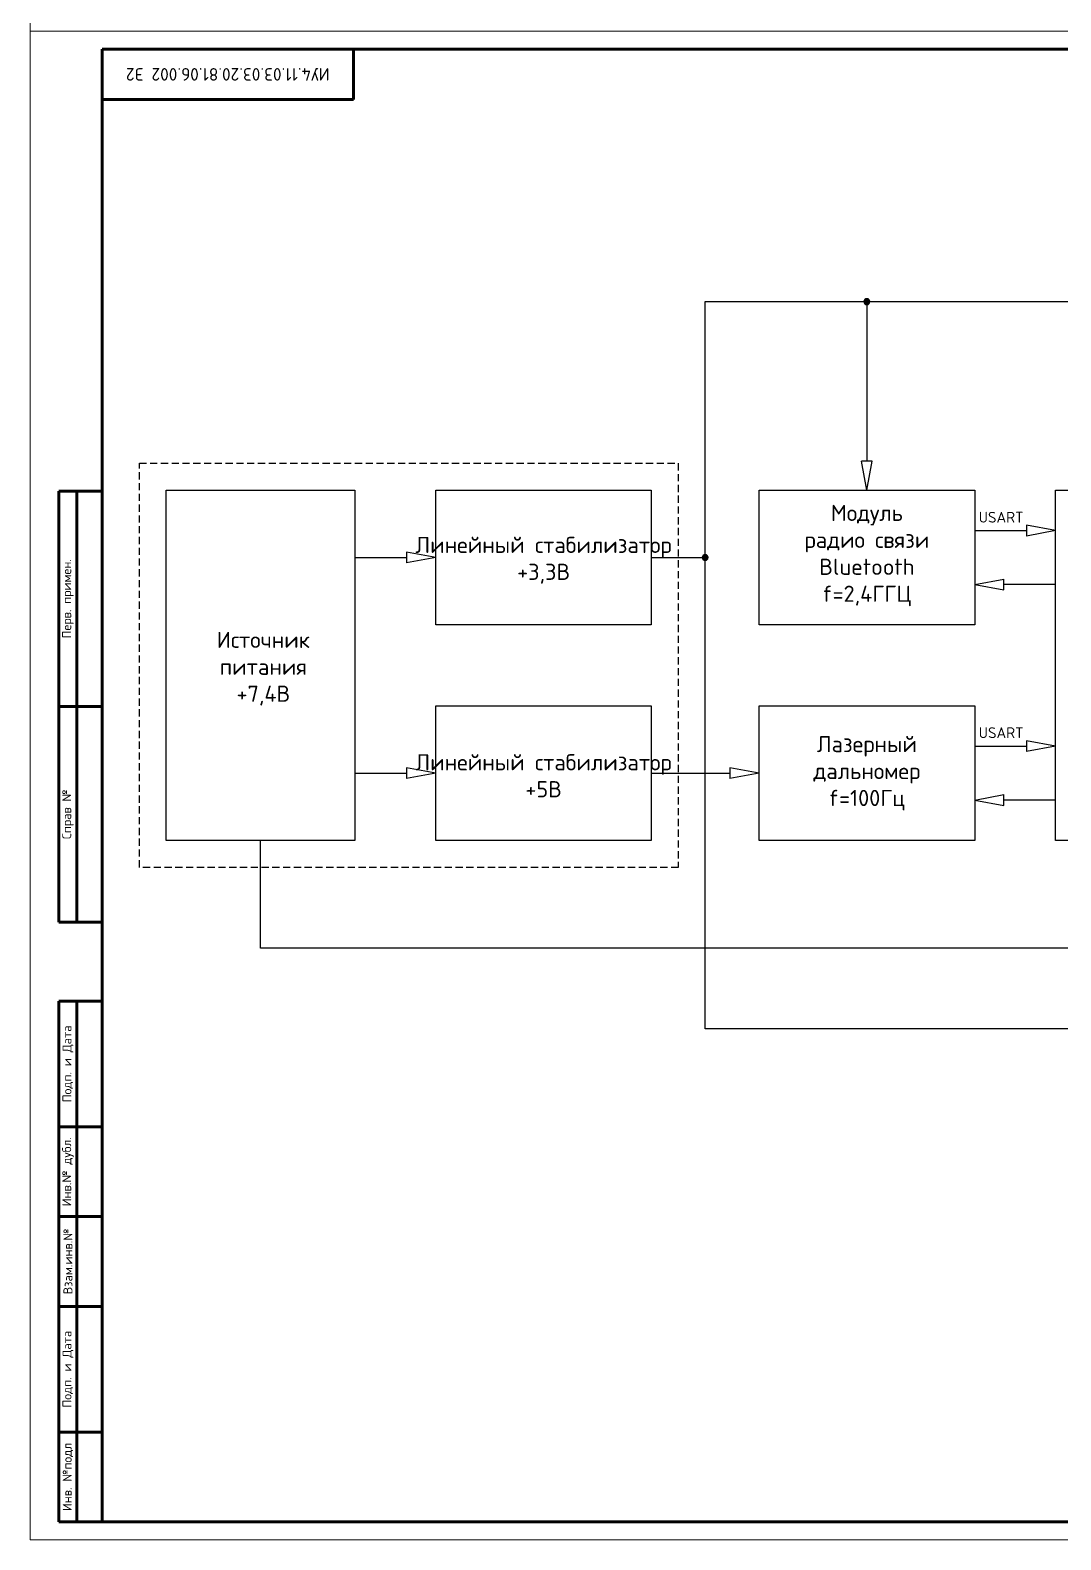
# Model space of a CAD drawing. Header units: millimetres. Extents: x -3633 to 871, y -630 to 261.
# Drawn here: x -3141.5 to -2854.7, y -579.4 to -159.2 of the extents above; entities that cross this region are included whole.
import ezdxf

# ---------------------------------------------------------------- set-up
doc = ezdxf.new("R2010")
doc.units = ezdxf.units.MM
doc.linetypes.add('JIS_02_2.0', pattern=[3, 2, -1])
for name, color, linetype, lineweight in [('border', 7, 'Continuous', 70), ('Sheet', 7, 'Continuous', 30), ('Text', 7, 'Continuous', 18)]:
    doc.layers.add(name, color=color, linetype=linetype, lineweight=lineweight)
doc.styles.add('Main', font='isocpeur.ttf', dxfattribs={"height": 3})

msp = doc.modelspace()

# ---------------------------------------------------------------- hatches: boundary and pattern name
at = {"layer": 'Sheet'}
h = msp.add_hatch(color=256, dxfattribs=at)
h.dxf.hatch_style = 1
edge = h.paths.add_edge_path()
edge.add_line((-2908.655, -234.73), (-2907.837, -234.73))
edge.add_ellipse((-2908.655, -234.73), major_axis=(-0.818, 0), ratio=0.9999896, start_angle=90, end_angle=180, ccw=False)
edge.add_line((-2908.655, -235.547), (-2908.655, -234.73))
edge = h.paths.add_edge_path()
edge.add_ellipse((-2908.655, -234.73), major_axis=(-0.818, 0), ratio=0.9999896, start_angle=0, end_angle=90, ccw=False)
edge.add_line((-2909.473, -234.73), (-2908.655, -234.73))
edge.add_line((-2908.655, -234.73), (-2908.655, -235.547))
edge = h.paths.add_edge_path()
edge.add_ellipse((-2908.655, -234.73), major_axis=(-0.818, 0), ratio=0.9999896, start_angle=180, end_angle=360, ccw=False)
edge.add_line((-2907.837, -234.73), (-2908.655, -234.73))
edge.add_line((-2908.655, -234.73), (-2909.473, -234.73))
h = msp.add_hatch(color=256, dxfattribs=at)
h.dxf.hatch_style = 1
edge = h.paths.add_edge_path()
edge.add_line((-2908.655, -234.73), (-2907.837, -234.73))
edge.add_ellipse((-2908.655, -234.73), major_axis=(-0.818, 0), ratio=0.9999896, start_angle=90, end_angle=180, ccw=False)
edge.add_line((-2908.655, -235.547), (-2908.655, -234.73))
edge = h.paths.add_edge_path()
edge.add_ellipse((-2908.655, -234.73), major_axis=(-0.818, 0), ratio=0.9999896, start_angle=0, end_angle=90, ccw=False)
edge.add_line((-2909.473, -234.73), (-2908.655, -234.73))
edge.add_line((-2908.655, -234.73), (-2908.655, -235.547))
edge = h.paths.add_edge_path()
edge.add_ellipse((-2908.655, -234.73), major_axis=(-0.818, 0), ratio=0.9999896, start_angle=180, end_angle=360, ccw=False)
edge.add_line((-2907.837, -234.73), (-2908.655, -234.73))
edge.add_line((-2908.655, -234.73), (-2909.473, -234.73))
h = msp.add_hatch(color=256, dxfattribs=at)
h.dxf.hatch_style = 1
edge = h.paths.add_edge_path()
edge.add_line((-2953.655, -305.98), (-2952.837, -305.98))
edge.add_ellipse((-2953.655, -305.98), major_axis=(-0.818, 0), ratio=0.9999896, start_angle=90, end_angle=180, ccw=False)
edge.add_line((-2953.655, -306.797), (-2953.655, -305.98))
edge = h.paths.add_edge_path()
edge.add_ellipse((-2953.655, -305.98), major_axis=(-0.818, 0), ratio=0.9999896, start_angle=0, end_angle=90, ccw=False)
edge.add_line((-2954.473, -305.98), (-2953.655, -305.98))
edge.add_line((-2953.655, -305.98), (-2953.655, -306.797))
edge = h.paths.add_edge_path()
edge.add_ellipse((-2953.655, -305.98), major_axis=(-0.818, 0), ratio=0.9999896, start_angle=180, end_angle=360, ccw=False)
edge.add_line((-2952.837, -305.98), (-2953.655, -305.98))
edge.add_line((-2953.655, -305.98), (-2954.473, -305.98))
h = msp.add_hatch(color=256, dxfattribs=at)
h.dxf.hatch_style = 1
edge = h.paths.add_edge_path()
edge.add_line((-2953.655, -305.98), (-2952.837, -305.98))
edge.add_ellipse((-2953.655, -305.98), major_axis=(-0.818, 0), ratio=0.9999896, start_angle=90, end_angle=180, ccw=False)
edge.add_line((-2953.655, -306.797), (-2953.655, -305.98))
edge = h.paths.add_edge_path()
edge.add_ellipse((-2953.655, -305.98), major_axis=(-0.818, 0), ratio=0.9999896, start_angle=0, end_angle=90, ccw=False)
edge.add_line((-2954.473, -305.98), (-2953.655, -305.98))
edge.add_line((-2953.655, -305.98), (-2953.655, -306.797))
edge = h.paths.add_edge_path()
edge.add_ellipse((-2953.655, -305.98), major_axis=(-0.818, 0), ratio=0.9999896, start_angle=180, end_angle=360, ccw=False)
edge.add_line((-2952.837, -305.98), (-2953.655, -305.98))
edge.add_line((-2953.655, -305.98), (-2954.473, -305.98))

# ---------------------------------------------------------------- linework, layer by layer
at = {"layer": 'border', "lineweight": 18}
for p, q in [((-3141.537, -36.45), (-3141.537, -333.45)), ((-3141.537, -159.45), (-2547.537, -159.45)), ((-2547.537, -159.45), (-3141.537, -159.45)), ((-3141.537, -159.45), (-2844.537, -159.45)), ((-3141.537, -159.45), (-2547.537, -159.45)), ((-2547.537, -159.45), (-3141.537, -159.45)), ((-3141.537, -579.45), (-3141.537, -159.45)), ((-3141.537, -579.45), (-2547.537, -579.45)), ((-2547.537, -579.45), (-3141.537, -579.45))]:
    msp.add_line(p, q, dxfattribs=at)
at = {"layer": 'border', "lineweight": 70}
for p, q in [((-3121.537, -164.45), (-3121.537, -574.45)), ((-3121.537, -164.45), (-2552.537, -164.45)), ((-3051.537, -178.45), (-3051.537, -164.45)), ((-3121.537, -178.45), (-3051.537, -178.45)), ((-3128.537, -287.45), (-3133.537, -287.45)), ((-3128.537, -347.45), (-3128.537, -287.45)), ((-3128.537, -287.45), (-3121.537, -287.45)), ((-3133.537, -347.45), (-3121.537, -347.45)), ((-3128.537, -347.45), (-3128.537, -407.45)), ((-3128.537, -407.45), (-3133.537, -407.45)), ((-3121.537, -407.45), (-3128.537, -407.45)), ((-3121.537, -429.45), (-3133.537, -429.45)), ((-3133.537, -429.45), (-3133.537, -574.45)), ((-3128.537, -574.45), (-3128.537, -429.45)), ((-3121.537, -464.45), (-3133.537, -464.45)), ((-3121.537, -489.45), (-3133.537, -489.45)), ((-3121.537, -549.45), (-3133.537, -549.45)), ((-3133.537, -574.45), (-2839.24, -574.45))]:
    msp.add_line(p, q, dxfattribs=at)
at = {"layer": 'border'}
for p, q in [((-3133.537, -287.45), (-3133.537, -407.45)), ((-3133.537, -549.45), (-3133.537, -514.45)), ((-3133.537, -514.45), (-3121.537, -514.45))]:
    msp.add_line(p, q, dxfattribs=at)
at = {"layer": 'Sheet'}
for p, q in [((-2953.655, -305.98), (-2953.655, -234.73)), ((-2953.655, -234.73), (-2578.655, -234.73)), ((-2908.655, -234.73), (-2908.655, -279.117)), ((-2908.655, -287.23), (-2910.152, -279.117)), ((-2907.158, -279.117), (-2910.152, -279.117)), ((-2908.655, -287.23), (-2907.158, -279.117)), ((-2856.155, -298.48), (-2864.268, -296.983)), ((-2864.268, -296.983), (-2864.268, -299.977)), ((-2878.655, -298.48), (-2864.268, -298.48)), ((-2856.155, -298.48), (-2864.268, -299.977)), ((-3051.155, -305.98), (-3036.768, -305.98)), ((-3028.655, -305.98), (-3036.768, -304.483)), ((-3036.768, -304.483), (-3036.768, -307.477)), ((-3028.655, -305.98), (-3036.768, -307.477)), ((-2968.655, -305.98), (-2953.655, -305.98)), ((-2953.655, -437.23), (-2953.655, -305.98)), ((-2878.655, -313.48), (-2870.542, -311.983)), ((-2878.655, -313.48), (-2870.542, -314.977)), ((-2870.542, -314.977), (-2870.542, -311.983)), ((-2856.155, -313.48), (-2870.542, -313.48)), ((-2856.155, -358.48), (-2864.268, -356.983)), ((-2864.268, -356.983), (-2864.268, -359.977)), ((-2878.655, -358.48), (-2864.268, -358.48)), ((-2856.155, -358.48), (-2864.268, -359.977)), ((-3028.655, -365.98), (-3036.768, -364.483)), ((-3036.768, -364.483), (-3036.768, -367.477)), ((-2938.655, -365.98), (-2946.768, -364.483)), ((-2946.768, -364.483), (-2946.768, -367.477)), ((-3051.155, -365.98), (-3036.768, -365.98)), ((-3028.655, -365.98), (-3036.768, -367.477)), ((-2968.655, -365.98), (-2946.768, -365.98)), ((-2938.655, -365.98), (-2946.768, -367.477)), ((-2878.655, -373.48), (-2870.542, -371.983)), ((-2878.655, -373.48), (-2870.542, -374.977)), ((-2870.542, -374.977), (-2870.542, -371.983)), ((-2856.155, -373.48), (-2870.542, -373.48)), ((-3077.405, -414.73), (-3077.405, -384.73)), ((-2754.449, -414.73), (-3077.405, -414.73)), ((-2578.655, -437.23), (-2953.655, -437.23))]:
    msp.add_line(p, q, dxfattribs=at)
at = {"layer": 'Sheet', "linetype": 'JIS_02_2.0', "elevation": 0}
msp.add_lwpolyline([(-2961.155, -392.23), (-3111.155, -392.23), (-3111.155, -279.73), (-2961.155, -279.73)], close=True, dxfattribs=at)
at = {"layer": 'Sheet', "elevation": 0}
for points in [[(-3103.655, -287.23), (-3051.155, -287.23), (-3051.155, -384.73), (-3103.655, -384.73)], [(-3028.655, -287.23), (-2968.655, -287.23), (-2968.655, -324.73), (-3028.655, -324.73)], [(-2938.655, -287.23), (-2878.655, -287.23), (-2878.655, -324.73), (-2938.655, -324.73)], [(-2856.155, -287.23), (-2803.655, -287.23), (-2803.655, -384.73), (-2856.155, -384.73)], [(-3028.655, -347.23), (-2968.655, -347.23), (-2968.655, -384.73), (-3028.655, -384.73)], [(-2938.655, -347.23), (-2878.655, -347.23), (-2878.655, -384.73), (-2938.655, -384.73)]]:
    msp.add_lwpolyline(points, close=True, dxfattribs=at)
at = {"layer": 'Sheet'}
for centre, start, end in [((-2908.655, -234.73), 0, 180), ((-2908.655, -234.73), 0, 180), ((-2908.655, -234.73), 0, 180), ((-2908.655, -234.73), 180, 0), ((-2908.655, -234.73), 180, 0), ((-2908.655, -234.73), 180, 0), ((-2953.655, -305.98), 0, 180), ((-2953.655, -305.98), 0, 180), ((-2953.655, -305.98), 0, 180), ((-2953.655, -305.98), 180, 0), ((-2953.655, -305.98), 180, 0), ((-2953.655, -305.98), 180, 0)]:
    msp.add_arc(centre, 0.427, start, end, dxfattribs=at)
at = {"layer": 'Sheet', "extrusion": (0, 0, -1)}
for centre in [(-2908.655, -234.73), (-2908.655, -234.73), (-2953.655, -305.98), (-2953.655, -305.98)]:
    msp.add_ellipse(centre, major_axis=(-0.818, 0), ratio=0.9999896, dxfattribs=at)

# ---------------------------------------------------------------- texts
at = {"layer": 'border', "insert": (-3086.537, -171.45), "char_height": 3.5, "attachment_point": 5, "rotation": 180, "style": 'Main'}
msp.add_mtext_dynamic_manual_height_columns('ИУ4.11.03.03.20.81.06.002 Э2', width=116.93347, gutter_width=66.064, heights=[12.033], dxfattribs=at)
at = {"layer": 'border', "lineweight": 70, "char_height": 2.5, "attachment_point": 5, "rotation": 90, "style": 'Main'}
for s, width, heights, insert in [('\\pxqc;Перв. примен.', 30.37405, [0], (-3131.037, -317.45)), ('\\pxqc;Справ №', 17.85188, [0], (-3131.037, -377.45)), ('\\pxqc;Подп. и Дата', 27.71565, [0], (-3131.037, -446.95)), ('Инв.№ дубл.', 25.15279, [0], (-3131.037, -476.95)), ('\\pxqc,t4;Взам.инв.№', 27.09632, [0], (-3131.037, -501.95)), ('\\pxqc;Подп. и Дата', 27.71565, [0], (-3131.037, -531.95)), ('\\pxqc;Инв. №подл', 24.3376, [10.701], (-3131.037, -561.959))]:
    msp.add_mtext_dynamic_manual_height_columns(s, width=width, gutter_width=15, heights=heights, dxfattribs=dict(at, insert=insert))
at = {"layer": 'Text', "lineweight": 70, "attachment_point": 5, "style": 'Main'}
for s, insert, char_height in [('Модуль \\Pрадио связи \\PBluetooth \\Pf=2,4ГГЦ', (-2908.655, -305.41), 4.5), ('USART', (-2871.288, -294.748), 3), ('Линейный стабилизатор\\P+3,3В', (-2998.655, -306.73), 4.5), ('Источник \\Pпитания \\P+7,4В', (-3076.655, -336.907), 4.5), ('Лазерный \\Pдальномер\\Pf=100Гц', (-2908.655, -366.023), 4.5), ('USART', (-2871.288, -354.748), 3), ('Линейный стабилизатор\\P+5В', (-2998.655, -366.73), 4.5)]:
    msp.add_mtext_dynamic_manual_height_columns(s, width=67.5, gutter_width=22.5, heights=[0], dxfattribs=dict(at, insert=insert, char_height=char_height))

doc.saveas('drawing.dxf')
